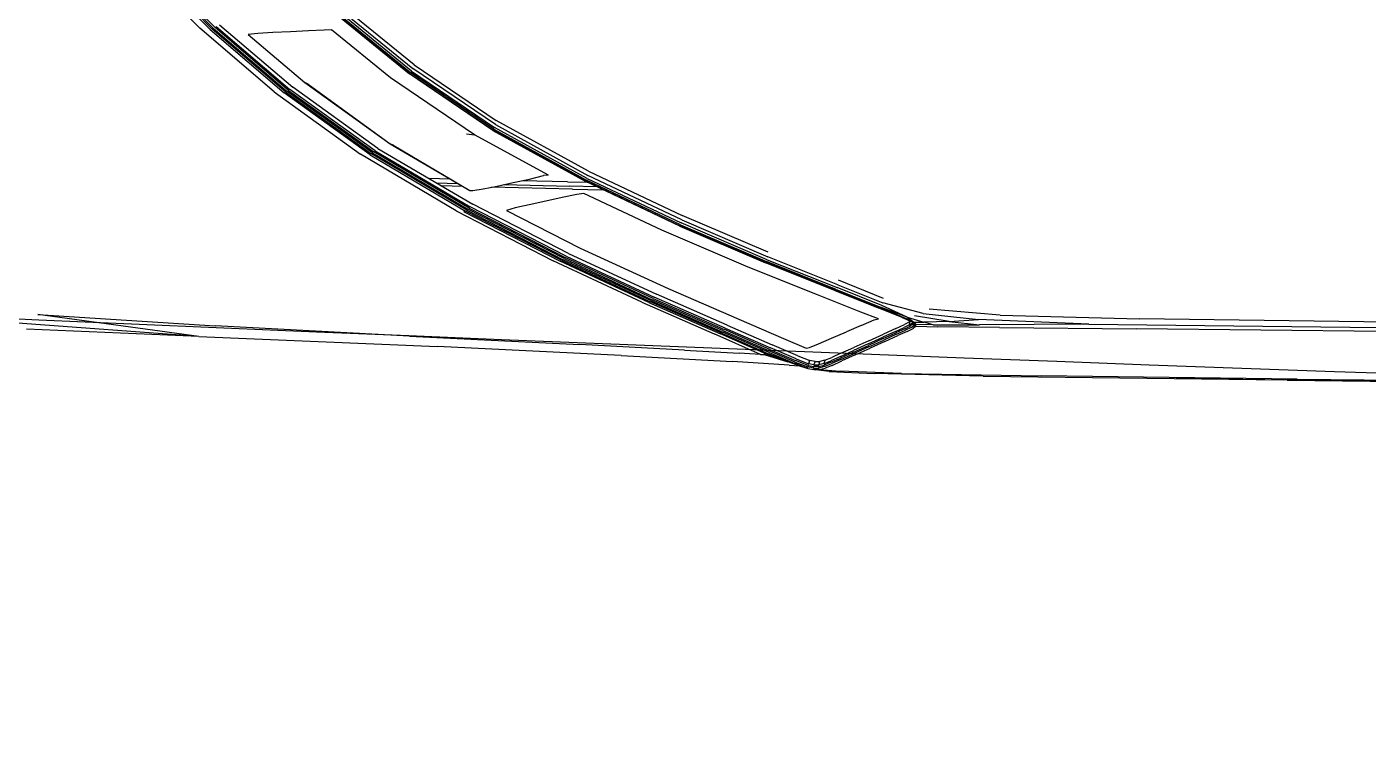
# Model space of a CAD drawing. Extents: x 526875 to 527530, y 3493038 to 3493574.
# Drawn here: x 527098.109 to 527099.499, y 3493321.501 to 3493322.236 of the extents above; entities that cross this region are included whole.
import ezdxf

# ---------------------------------------------------------------- set-up
doc = ezdxf.new("R2010")
doc.units = 0
doc.header["$LTSCALE"] = 2
doc.layers.get('0').update_dxf_attribs({"linetype": 'CONTINUOUS'})
doc.layers.add('L-WATER水景', color=5, linetype='CONTINUOUS')
doc.layers.add('W-_BOLLARD系船栓', color=4, linetype='CONTINUOUS')

# ---------------------------------------------------------------- blocks, each defined once
blk = doc.blocks.new('$matou$00000056')
at = {"color": 0, "linetype": 'Continuous'}
for p, q in [((4483.39, 2034.55, 0), (4252.29, 2034.9, 0)), ((4256.64, 2035.79, 0), (4492.96, 2035.4, 0)), ((4490.3, 2035.54, 0), (4258, 2036.02, 0)), ((4483.39, 2034.55, 0), (4660.43, 2033.9, 0)), ((4490.3, 2035.54, 0), (4567, 2035.08, 0)), ((4700.6, 2034.5, 0), (4492.96, 2035.4, 0)), ((4756.97, 2032.85, 0), (4660.43, 2033.9, 0)), ((4700.6, 2034.5, 0), (4775.83, 2033.04, 0)), ((4756.97, 2032.85, 0), (4799.32, 2031.58, 0)), ((4806.91, 2031.7, 0), (4775.83, 2033.04, 0)), ((4806.91, 2031.7, 0), (4799.32, 2031.58, 0)), ((4813.8, 2030.25, 0), (4799.32, 2031.58, 0)), ((4806.91, 2031.7, 0), (4817.51, 2030.35, 0)), ((4806.91, 2031.7, 0), (4816.23, 2030.6, 0)), ((4817.51, 2030.35, 0), (4816.23, 2030.6, 0)), ((4789.15, 2017.32, 0), (4798.26, 2022.61, 0)), ((4798.97, 2021.37, 0), (4789.91, 2016.11, 0)), ((4804.91, 2026.47, 0), (4798.26, 2022.61, 0)), ((4798.97, 2021.37, 0), (4805.54, 2025.19, 0)), ((4805.81, 2023.87, 0), (4799.29, 2020.08, 0)), ((4799.33, 2018.75, 0), (4805.79, 2022.51, 0)), ((4804.91, 2026.47, 0), (4809.85, 2028.99, 0)), ((4809.92, 2022.13, 0), (4805.31, 2019.75, 0)), ((4810.37, 2027.66, 0), (4805.54, 2025.19, 0)), ((4810.48, 2024.93, 0), (4805.79, 2022.51, 0)), ((4805.81, 2023.87, 0), (4810.55, 2026.3, 0)), ((4813.8, 2030.25, 0), (4809.85, 2028.99, 0)), ((4809.92, 2022.13, 0), (4810.24, 2023.53, 0)), ((4809.92, 2022.13, 0), (4813.47, 2023.3, 0)), ((4810.48, 2024.93, 0), (4810.24, 2023.53, 0)), ((4810.37, 2027.66, 0), (4814.19, 2028.89, 0)), ((4810.48, 2024.93, 0), (4810.55, 2026.3, 0)), ((4810.48, 2024.93, 0), (4814.13, 2026.12, 0)), ((4814.27, 2027.51, 0), (4810.55, 2026.3, 0)), ((4813.84, 2024.71, 0), (4813.47, 2023.3, 0)), ((4816.7, 2023.38, 0), (4813.47, 2023.3, 0)), ((4813.8, 2030.25, 0), (4817.51, 2030.35, 0)), ((4813.8, 2030.25, 0), (4814.19, 2028.89, 0)), ((4813.84, 2024.71, 0), (4814.13, 2026.12, 0)), ((4814.27, 2027.51, 0), (4814.13, 2026.12, 0)), ((4817.48, 2026.2, 0), (4814.13, 2026.12, 0)), ((4817.74, 2028.98, 0), (4814.19, 2028.89, 0)), ((4814.27, 2027.51, 0), (4814.19, 2028.89, 0)), ((4814.27, 2027.51, 0), (4817.71, 2027.6, 0)), ((4816.7, 2023.38, 0), (4817.12, 2024.79, 0)), ((4816.7, 2023.38, 0), (4820.36, 2022.52, 0)), ((4817.48, 2026.2, 0), (4817.12, 2024.79, 0)), ((4817.48, 2026.2, 0), (4817.71, 2027.6, 0)), ((4817.48, 2026.2, 0), (4821.28, 2025.3, 0)), ((4817.74, 2028.98, 0), (4817.51, 2030.35, 0)), ((4821.71, 2029.35, 0), (4817.51, 2030.35, 0)), ((4817.74, 2028.98, 0), (4817.71, 2027.6, 0)), ((4821.61, 2026.67, 0), (4817.71, 2027.6, 0)), ((4817.74, 2028.98, 0), (4821.77, 2028.03, 0)), ((4820.85, 2023.91, 0), (4820.36, 2022.52, 0)), ((4828.84, 2018.55, 0), (4820.36, 2022.52, 0)), ((4820.85, 2023.91, 0), (4821.28, 2025.3, 0)), ((4821.61, 2026.67, 0), (4821.28, 2025.3, 0)), ((4829.9, 2021.27, 0), (4821.28, 2025.3, 0)), ((4821.61, 2026.67, 0), (4821.77, 2028.03, 0)), ((4821.61, 2026.67, 0), (4830.32, 2022.61, 0)), ((4821.71, 2029.35, 0), (4821.77, 2028.03, 0)), ((4829.62, 2026.27, 0), (4821.71, 2029.35, 0)), ((4821.71, 2029.35, 0), (4830.75, 2025.15, 0)), ((4830.62, 2023.9, 0), (4821.77, 2028.03, 0)), ((4834.76, 2026.55, 0), (4827.33, 2027.16, 0)), ((4829.62, 2026.27, 0), (4850.3, 2017.38, 0)), ((4829.9, 2021.27, 0), (4847.7, 2011.97, 0)), ((4848.22, 2013.26, 0), (4830.32, 2022.61, 0)), ((4830.62, 2023.9, 0), (4848.65, 2014.49, 0)), ((4849.41, 2016.65, 0), (4830.75, 2025.15, 0)), ((4848.95, 2015.65, 0), (4830.75, 2025.15, 0)), ((4834.76, 2026.55, 0), (4873.9, 2023.96, 0)), ((4851.9, 2017.74, 0), (4835.52, 2023.73, 0)), ((4950.94, 2019.68, 0), (4873.9, 2023.96, 0)), ((4789.15, 2017.32, 0), (4778.84, 2011.33, 0)), ((4779.65, 2010.15, 0), (4789.91, 2016.11, 0)), ((4790.27, 2014.85, 0), (4780.04, 2008.9, 0)), ((4780.12, 2007.6, 0), (4790.33, 2013.53, 0)), ((4798.91, 2016.03, 0), (4789.96, 2010.82, 0)), ((4790.27, 2014.85, 0), (4799.29, 2020.08, 0)), ((4799.33, 2018.75, 0), (4790.33, 2013.53, 0)), ((4798.91, 2016.03, 0), (4805.31, 2019.75, 0)), ((4828.84, 2018.55, 0), (4846.5, 2009.32, 0)), ((4879.07, 1995.25, 0), (4847.7, 2011.97, 0)), ((4848.22, 2013.26, 0), (4879.68, 1996.48, 0)), ((4880.22, 1997.65, 0), (4848.65, 2014.49, 0)), ((4848.95, 2015.65, 0), (4880.67, 1998.74, 0)), ((4881.29, 1999.64, 0), (4849.41, 2016.65, 0)), ((4850.3, 2017.38, 0), (4851.9, 2017.74, 0)), ((4850.3, 2017.38, 0), (4882.35, 2000.27, 0)), ((4854.5, 2017.63, 0), (4851.9, 2017.74, 0)), ((4854.5, 2017.63, 0), (4869.21, 2016.66, 0)), ((4854.5, 2017.63, 0), (4886.81, 2000.35, 0)), ((4907.15, 2014.46, 0), (4869.21, 2016.66, 0)), ((4907.15, 2014.46, 0), (4979.43, 2010.64, 0)), ((4950.94, 2019.68, 0), (5077.78, 2013.55, 0)), ((5242.85, 2006.69, 0), (5077.78, 2013.55, 0)), ((4768.6, 2005.38, 0), (4759.67, 2000.2, 0)), ((4760.62, 1999.11, 0), (4769.46, 2004.24, 0)), ((4769.89, 2003.01, 0), (4761.13, 1997.92, 0)), ((4768.6, 2005.38, 0), (4778.84, 2011.33, 0)), ((4779.65, 2010.15, 0), (4769.46, 2004.24, 0)), ((4779.79, 2004.9, 0), (4769.72, 1999.04, 0)), ((4769.89, 2003.01, 0), (4780.04, 2008.9, 0)), ((4780.12, 2007.6, 0), (4770.01, 2001.72, 0)), ((4779.79, 2004.9, 0), (4789.96, 2010.82, 0)), ((4805.48, 2002.99, 0), (4795.24, 1997.35, 0)), ((4814.42, 2007.88, 0), (4805.48, 2002.99, 0)), ((4820.61, 2011.16, 0), (4814.42, 2007.88, 0)), ((4823.05, 2011.75, 0), (4820.61, 2011.16, 0)), ((4838.78, 2003.65, 0), (4823.05, 2011.75, 0)), ((4869.73, 1987.44, 0), (4838.78, 2003.65, 0)), ((4877.73, 1992.68, 0), (4846.5, 2009.32, 0)), ((5097.18, 2004.81, 0), (4979.43, 2010.64, 0)), ((5097.18, 2004.81, 0), (5231.67, 1997.48, 0)), ((5242.85, 2006.69, 0), (5361.97, 2001.93, 0)), ((5242.85, 2006.69, 0), (5367.94, 1996.85, 0)), ((5242.85, 2006.69, 0), (5354.19, 1989.18, 0)), ((4747.37, 1992.01, 0), (4749.3, 1993.92, 0)), ((4753.32, 1996.51, 0), (4749.3, 1993.92, 0)), ((4750.57, 1993.04, 0), (4754.43, 1995.51, 0)), ((4755.05, 1994.39, 0), (4751.31, 1992.01, 0)), ((4753.32, 1996.51, 0), (4759.67, 2000.2, 0)), ((4760.62, 1999.11, 0), (4754.43, 1995.51, 0)), ((4755.05, 1994.39, 0), (4761.13, 1997.92, 0)), ((4761.09, 1994.02, 0), (4755.22, 1990.6, 0)), ((4761.3, 1996.66, 0), (4755.31, 1993.18, 0)), ((4761.09, 1994.02, 0), (4769.72, 1999.04, 0)), ((4761.3, 1996.66, 0), (4770.01, 2001.72, 0)), ((4785.05, 1991.74, 0), (4795.24, 1997.35, 0)), ((4879.07, 1995.25, 0), (4928.36, 1968.97, 0)), ((4929.05, 1970.15, 0), (4879.68, 1996.48, 0)), ((4880.22, 1997.65, 0), (4929.69, 1971.27, 0)), ((4930.25, 1972.29, 0), (4880.67, 1998.74, 0)), ((4881.29, 1999.64, 0), (4930.99, 1973.13, 0)), ((4932.17, 1973.68, 0), (4882.35, 2000.27, 0)), ((4936.85, 1973.58, 0), (4886.81, 2000.35, 0)), ((5354.19, 1989.18, 0), (5231.67, 1997.48, 0)), ((4420.49, 1984.7, 0), (4592.83, 1983.77, 0)), ((4422.97, 1992.56, 0), (4594.75, 1992.5, 0)), ((4627.69, 1988.87, 0), (4427.29, 1989.16, 0)), ((4689.49, 1992.55, 0), (4594.75, 1992.5, 0)), ((4627.69, 1988.87, 0), (4703.38, 1990.19, 0)), ((4627.69, 1988.87, 0), (4703.98, 1985.67, 0)), ((4689.49, 1992.55, 0), (4732.07, 1992.46, 0)), ((4735.49, 1990.56, 0), (4703.38, 1990.19, 0)), ((4724.32, 1987.73, 0), (4703.38, 1990.19, 0)), ((4724.32, 1987.73, 0), (4703.98, 1985.67, 0)), ((4742.47, 1980.86, 0), (4703.98, 1985.67, 0)), ((4724.32, 1987.73, 0), (4741.97, 1988.54, 0)), ((4724.32, 1987.73, 0), (4748.24, 1983.15, 0)), ((4747.37, 1992.01, 0), (4732.07, 1992.46, 0)), ((4735.49, 1990.56, 0), (4741.97, 1988.54, 0)), ((4735.49, 1990.56, 0), (4747.29, 1990.39, 0)), ((4748.82, 1988.66, 0), (4741.97, 1988.54, 0)), ((4753.47, 1984.32, 0), (4741.97, 1988.54, 0)), ((4747.37, 1992.01, 0), (4747.29, 1990.39, 0)), ((4748.82, 1988.66, 0), (4747.29, 1990.39, 0)), ((4748.66, 1989.83, 0), (4747.29, 1990.39, 0)), ((4747.37, 1992.01, 0), (4748.75, 1991.28, 0)), ((4748.66, 1989.83, 0), (4748.75, 1991.28, 0)), ((4748.66, 1989.83, 0), (4750.02, 1988.28, 0)), ((4748.66, 1989.83, 0), (4749.48, 1989.03, 0)), ((4750.57, 1993.04, 0), (4748.75, 1991.28, 0)), ((4749.57, 1990.36, 0), (4748.75, 1991.28, 0)), ((4753.47, 1984.32, 0), (4748.82, 1988.66, 0)), ((4748.82, 1988.66, 0), (4755.98, 1984.69, 0)), ((4748.82, 1988.66, 0), (4750.02, 1988.28, 0)), ((4749.57, 1990.36, 0), (4749.48, 1989.03, 0)), ((4750.24, 1988.16, 0), (4749.48, 1989.03, 0)), ((4749.57, 1990.36, 0), (4751.31, 1992.01, 0)), ((4749.57, 1990.36, 0), (4749.97, 1989.29, 0)), ((4749.92, 1988.53, 0), (4749.97, 1989.29, 0)), ((4751.65, 1990.86, 0), (4749.97, 1989.29, 0)), ((4750.07, 1988.35, 0), (4749.97, 1989.29, 0)), ((4756.91, 1984.5, 0), (4750.02, 1988.28, 0)), ((4751.69, 1988.37, 0), (4751, 1987.74, 0)), ((4751.65, 1990.86, 0), (4751.31, 1992.01, 0)), ((4751.65, 1990.86, 0), (4755.31, 1993.18, 0)), ((4751.65, 1990.86, 0), (4751.74, 1989.63, 0)), ((4751.69, 1988.37, 0), (4755.22, 1990.6, 0)), ((4751.69, 1988.37, 0), (4751.74, 1989.63, 0)), ((4753.47, 1984.32, 0), (4771.07, 1974.4, 0)), ((4753.47, 1984.32, 0), (4771.94, 1975.8, 0)), ((4771.94, 1975.8, 0), (4755.98, 1984.69, 0)), ((4772.77, 1976.37, 0), (4755.98, 1984.69, 0)), ((4756.91, 1984.5, 0), (4773.41, 1976.35, 0)), ((4776.13, 1986.88, 0), (4773.32, 1985.88, 0)), ((4773.32, 1985.88, 0), (4785.51, 1980.18, 0)), ((4785.05, 1991.74, 0), (4776.13, 1986.88, 0)), ((4918.85, 1961.57, 0), (4869.73, 1987.44, 0)), ((4877.73, 1992.68, 0), (4926.89, 1966.48, 0)), ((4689.04, 1981.78, 0), (4592.83, 1983.77, 0)), ((4689.04, 1981.78, 0), (4738.32, 1977.13, 0)), ((4742.47, 1980.86, 0), (4770.33, 1971.94, 0)), ((4802.66, 1960.88, 0), (4771.94, 1975.8, 0)), ((4772.77, 1976.37, 0), (4803.22, 1961.59, 0)), ((4803.6, 1961.7, 0), (4773.41, 1976.35, 0)), ((4785.51, 1980.18, 0), (4815.58, 1965.7, 0)), ((4769.89, 1968.21, 0), (4801.23, 1952.97, 0)), ((4801.54, 1956.77, 0), (4770.33, 1971.94, 0)), ((4771.07, 1974.4, 0), (4802.06, 1959.34, 0)), ((4815.58, 1965.7, 0), (4863.64, 1942.39, 0)), ((4987.83, 1931.95, 0), (4926.89, 1966.48, 0)), ((4989.43, 1934.34, 0), (4928.36, 1968.97, 0)), ((4929.05, 1970.15, 0), (4990.18, 1935.47, 0)), ((4990.89, 1936.54, 0), (4929.69, 1971.27, 0)), ((4930.25, 1972.29, 0), (4991.54, 1937.51, 0)), ((4992.37, 1938.3, 0), (4930.99, 1973.13, 0)), ((4932.17, 1973.68, 0), (4993.65, 1938.78, 0)), ((4936.85, 1973.58, 0), (4998.54, 1938.49, 0)), ((4801.54, 1956.77, 0), (4850.07, 1933.18, 0)), ((4850.47, 1935.81, 0), (4802.06, 1959.34, 0)), ((4802.66, 1960.88, 0), (4850.93, 1937.43, 0)), ((4851.34, 1938.24, 0), (4803.22, 1961.59, 0)), ((4803.6, 1961.7, 0), (4851.58, 1938.43, 0)), ((4979.86, 1927.27, 0), (4918.85, 1961.57, 0)), ((4851.34, 1938.24, 0), (4911.04, 1907.24, 0)), ((4911.23, 1907.48, 0), (4851.58, 1938.43, 0)), ((4863.64, 1942.39, 0), (4923.56, 1911.27, 0)), ((4992.37, 1938.3, 0), (5059.32, 1896.32, 0)), ((5060.67, 1896.75, 0), (4993.65, 1938.78, 0)), ((5065.76, 1896.25, 0), (4998.54, 1938.49, 0)), ((4849.82, 1929.34, 0), (4909.63, 1898.29, 0)), ((4909.88, 1902.12, 0), (4850.07, 1933.18, 0)), ((4850.47, 1935.81, 0), (4910.26, 1904.75, 0)), ((4910.69, 1906.4, 0), (4850.93, 1937.43, 0)), ((4987.83, 1931.95, 0), (5054.37, 1890.34, 0)), ((4989.43, 1934.34, 0), (5056.09, 1892.59, 0)), ((5056.92, 1893.67, 0), (4990.18, 1935.47, 0)), ((4990.89, 1936.54, 0), (5057.69, 1894.68, 0)), ((5058.41, 1895.6, 0), (4991.54, 1937.51, 0)), ((5031.14, 1895.48, 0), (4979.86, 1927.27, 0)), ((4923.56, 1911.27, 0), (4977.67, 1880.01, 0)), ((4909.88, 1902.12, 0), (4974.95, 1864.53, 0)), ((4975.4, 1867.11, 0), (4910.26, 1904.75, 0)), ((4910.69, 1906.4, 0), (4975.87, 1868.72, 0)), ((4976.25, 1869.56, 0), (4911.04, 1907.24, 0)), ((4911.23, 1907.48, 0), (4976.44, 1869.81, 0)), ((4974.6, 1860.81, 0), (4909.63, 1898.29, 0)), ((5015.31, 1890.25, 0), (5025.01, 1893.04, 0)), ((5025.01, 1893.04, 0), (5031.14, 1895.48, 0)), ((5122.2, 1844.95, 0), (5056.09, 1892.59, 0)), ((5056.92, 1893.67, 0), (5123.09, 1845.95, 0)), ((5123.94, 1846.88, 0), (5057.69, 1894.68, 0)), ((5058.41, 1895.6, 0), (5124.72, 1847.74, 0)), ((5125.7, 1848.4, 0), (5059.32, 1896.32, 0)), ((5065.76, 1896.25, 0), (5132.43, 1848.02, 0)), ((4982.45, 1881.03, 0), (4992.68, 1883.71, 0)), ((4992.68, 1883.71, 0), (5004.02, 1886.99, 0)), ((5004.02, 1886.99, 0), (5015.31, 1890.25, 0)), ((5120.32, 1842.87, 0), (5054.37, 1890.34, 0)), ((4985.6, 1876.49, 0), (4964.43, 1876.75, 0)), ((4968.85, 1874.19, 0), (4987.48, 1873.97, 0)), ((4977.67, 1880.01, 0), (4982.45, 1881.03, 0)), ((4985.6, 1876.49, 0), (5041.63, 1875.44, 0)), ((5033.23, 1873.12, 0), (4987.48, 1873.97, 0)), ((5037.71, 1874.37, 0), (5026.53, 1871.24, 0)), ((5047.34, 1877.01, 0), (5037.71, 1874.37, 0)), ((5054.56, 1878.35, 0), (5047.34, 1877.01, 0)), ((5056.63, 1878.57, 0), (5054.56, 1878.35, 0)), ((5109.26, 1840.2, 0), (5056.63, 1878.57, 0)), ((5111.9, 1838.89, 0), (5056.63, 1878.57, 0)), ((5061.5, 1875.07, 0), (5075.95, 1874.8, 0)), ((5039.24, 1821.38, 0), (4974.95, 1864.53, 0)), ((4989.01, 1870.25, 0), (4975.39, 1870.42, 0)), ((4975.4, 1867.11, 0), (5039.84, 1823.81, 0)), ((5040.41, 1825.34, 0), (4975.87, 1868.72, 0)), ((4976.25, 1869.56, 0), (5040.86, 1826.13, 0)), ((5041.09, 1826.38, 0), (4976.44, 1869.81, 0)), ((4989.01, 1870.25, 0), (5020.93, 1869.66, 0)), ((5002.21, 1864.67, 0), (5005.62, 1865.02, 0)), ((5002.21, 1864.67, 0), (5053.57, 1830.25, 0)), ((5015.31, 1868.07, 0), (5005.62, 1865.02, 0)), ((5026.53, 1871.24, 0), (5015.31, 1868.07, 0)), ((5079.49, 1872.26, 0), (5065.05, 1872.53, 0)), ((5070.31, 1868.75, 0), (5084.74, 1868.48, 0)), ((4974.6, 1860.81, 0), (5038.7, 1817.86, 0)), ((5182.55, 1793.53, 0), (5123.09, 1845.95, 0)), ((5123.94, 1846.88, 0), (5183.48, 1794.36, 0)), ((5184.34, 1795.13, 0), (5124.72, 1847.74, 0)), ((5125.7, 1848.4, 0), (5185.4, 1795.7, 0)), ((5192.43, 1794.98, 0), (5132.43, 1848.02, 0)), ((5109.26, 1840.2, 0), (5111.9, 1838.89, 0)), ((5168.95, 1788.1, 0), (5111.9, 1838.89, 0)), ((5171.33, 1786.67, 0), (5111.9, 1838.89, 0)), ((5120.32, 1842.87, 0), (5179.53, 1790.79, 0)), ((5122.2, 1844.95, 0), (5181.57, 1792.64, 0)), ((5059.14, 1829.68, 0), (5053.57, 1830.25, 0)), ((5053.57, 1830.25, 0), (5112.14, 1781.75, 0)), ((5095.89, 1770.44, 0), (5038.7, 1817.86, 0)), ((5039.24, 1821.38, 0), (5096.73, 1773.61, 0)), ((5097.55, 1775.8, 0), (5039.84, 1823.81, 0)), ((5040.41, 1825.34, 0), (5098.27, 1777.18, 0)), ((5098.81, 1777.91, 0), (5040.86, 1826.13, 0)), ((5041.09, 1826.38, 0), (5099.07, 1778.14, 0)), ((5230.62, 1737.32, 0), (5179.53, 1790.79, 0)), ((5232.84, 1738.88, 0), (5181.57, 1792.64, 0)), ((5182.55, 1793.53, 0), (5233.9, 1739.63, 0)), ((5234.91, 1740.33, 0), (5183.48, 1794.36, 0)), ((5184.34, 1795.13, 0), (5235.85, 1740.98, 0)), ((5236.99, 1741.45, 0), (5185.4, 1795.7, 0)), ((5192.43, 1794.98, 0), (5244.31, 1740.4, 0)), ((5112.14, 1781.75, 0), (5153.29, 1740.75, 0)), ((5168.95, 1788.1, 0), (5171.33, 1786.67, 0)), ((5210.71, 1745.62, 0), (5171.33, 1786.67, 0)), ((5146.16, 1724.28, 0), (5096.73, 1773.61, 0)), ((5097.55, 1775.8, 0), (5147.24, 1726.15, 0)), ((5148.12, 1727.33, 0), (5098.27, 1777.18, 0)), ((5098.81, 1777.91, 0), (5148.74, 1727.95, 0)), ((5149.04, 1728.17, 0), (5099.07, 1778.14, 0)), ((5095.89, 1770.44, 0), (5144.95, 1721.58, 0)), ((5181.42, 1742.88, 0), (5193.61, 1743.74, 0)), ((5193.61, 1743.74, 0), (5204.02, 1744.49, 0)), ((5204.02, 1744.49, 0), (5210.71, 1745.62, 0)), ((5153.29, 1740.75, 0), (5158.28, 1741.09, 0)), ((5158.28, 1741.09, 0), (5169.15, 1741.93, 0)), ((5169.15, 1741.93, 0), (5181.42, 1742.88, 0)), ((5275.75, 1687.45, 0), (5233.9, 1739.63, 0)), ((5234.91, 1740.33, 0), (5276.83, 1688, 0)), ((5277.84, 1688.51, 0), (5235.85, 1740.98, 0)), ((5236.99, 1741.45, 0), (5279.05, 1688.86, 0)), ((5286.62, 1687.53, 0), (5244.31, 1740.4, 0))]:
    blk.add_line(p, q, dxfattribs=at)
at = {"layer": 'W-_BOLLARD系船栓', "elevation": 0}
blk.add_lwpolyline([(-6727.01, -15.08, 0.047361), (-6712.22, -120.4, 0.071059), (-6549.69, -364.15, 0.106743), (-4524.57, -1531.01, 0.083644), (-2645.55, -1972.48, -0.010282), (5565.87, -2012.73, -0.041262), (6105.07, -1863.2, 0.304271), (6623.1, -1179.78, 0.082265), (6714.73, -654.33), (6727.01, 59.7), (6714.73, 773.74, 0.082265), (6623.1, 1299.19, 0.256696), (6105.07, 1839.57, 0.028009), (5545.43, 1985.11, 0.02503), (-2645.55, 1949.01, 0.085737), (-4525.67, 1505.86, 0.098082), (-6474.2, 408.49, 0.055987), (-6646.53, 216.4, 0.167612), (-6727.01, -15.08)], format="xyb", dxfattribs=at)

msp = doc.modelspace()

# ---------------------------------------------------------------- linework, layer by layer
at = {"layer": 'L-WATER水景', "lineweight": 5}
msp.add_circle((527117.3841, 3493306.0291), 19, dxfattribs=at)

# ---------------------------------------------------------------- block references
at = {"layer": 'L-WATER水景', "color": 8, "lineweight": 0, "xscale": 0.0015, "yscale": 0.0012, "zscale": 0.001291236534000011, "rotation": 179.4533750334647}
msp.add_blockref('$matou$00000056', (527106.174, 3493324.2478), dxfattribs=at)

doc.saveas('drawing.dxf')
